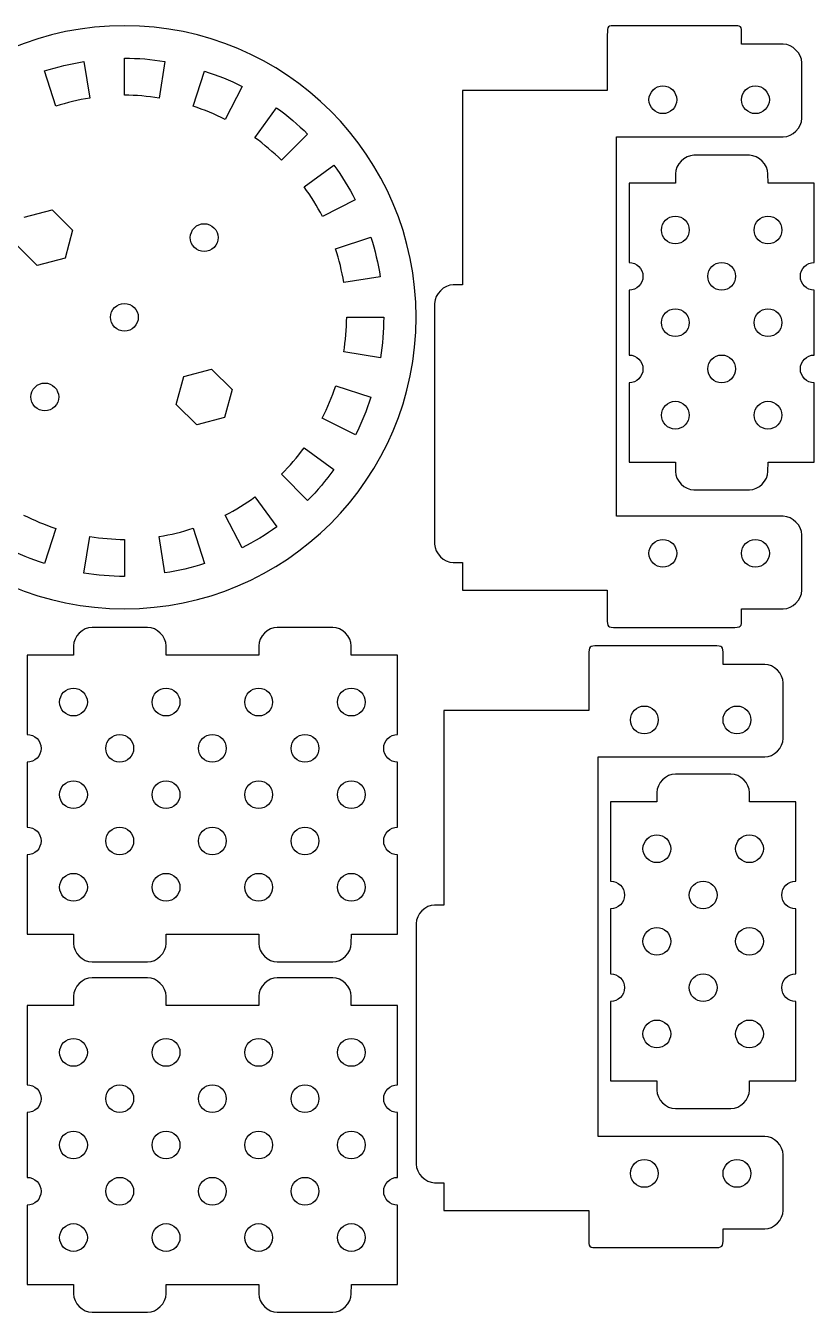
# Model space of a CAD drawing. Extents: x 3 to 312, y -223 to -75.
# Drawn here: x 226.7 to 311.8, y -214 to -75 of the extents above; entities that cross this region are included whole.
import ezdxf

# ---------------------------------------------------------------- set-up
doc = ezdxf.new("R2010")
doc.units = 0
doc.layers.add('Transparent', color=7, linetype='CONTINUOUS')

msp = doc.modelspace()

# ---------------------------------------------------------------- linework, layer by layer
at = {"layer": 'Transparent', "color": 7}
for p, q in [((237.331335, -75.022992), (237.331335, -75.022992)), ((302.979018, -75.022992), (290.478012, -75.022992)), ((289.478127, -76.022877), (289.478127, -82.023119)), ((303.978931, -77.02344), (303.978931, -76.023442)), ((308.477948, -77.02344), (303.978931, -77.02344)), ((232.956326, -78.90079), (232.956326, -78.90079)), ((237.331335, -82.521724), (237.331335, -78.522105)), ((237.331335, -78.522105), (237.331335, -78.522105)), ((310.478311, -85.023367), (310.478311, -79.023238)), ((244.743534, -83.710695), (245.97329, -79.92495)), ((245.97329, -79.92495), (245.97329, -79.92495)), ((289.478127, -82.023119), (273.828566, -82.023119)), ((273.828566, -82.023119), (273.828566, -103.023331)), ((293.978245, -83.023569), (293.978245, -83.023569)), ((303.97783, -83.023569), (303.97783, -83.023569)), ((251.423706, -87.124924), (253.769114, -83.897007)), ((253.769114, -83.897007), (253.769114, -83.897007)), ((290.478012, -128.023109), (290.478012, -87.023194)), ((290.478012, -87.023194), (308.477948, -87.023194)), ((256.724178, -92.432576), (259.960928, -90.081092)), ((259.960928, -90.081092), (259.960928, -90.081092)), ((304.829774, -89.022992), (298.829786, -89.022992)), ((298.829786, -89.022992), (298.830915, -89.022992)), ((296.831117, -91.022802), (296.834504, -92.021604)), ((306.833496, -92.021604), (306.830109, -91.022802)), ((296.834504, -92.021604), (291.828361, -92.021604)), ((291.828361, -92.021604), (291.828361, -100.598515)), ((311.825301, -92.021604), (306.833496, -92.021604)), ((311.825301, -95.097936), (311.825301, -92.021604)), ((262.253956, -93.823841), (258.715171, -95.626868)), ((226.51593, -95.719471), (229.528342, -94.90257)), ((229.528342, -94.90257), (231.73594, -97.110189)), ((229.528342, -94.90257), (229.528342, -94.90257)), ((296.829452, -95.59789), (296.829452, -95.59789)), ((306.830702, -95.59789), (306.830702, -95.59789)), ((311.828124, -95.097936), (311.825301, -95.097936)), ((311.828124, -100.597964), (311.828124, -95.097936)), ((231.73594, -97.110189), (230.925116, -100.128643)), ((245.943261, -96.414559), (245.94408, -96.414553)), ((245.94408, -96.414553), (245.94408, -96.414553)), ((260.128484, -99.116061), (263.944552, -97.876377)), ((263.944552, -97.876377), (263.944552, -97.876377)), ((227.919336, -100.926801), (225.71171, -98.719186)), ((230.925116, -100.128643), (227.919336, -100.926801)), ((301.830091, -100.598515), (301.830091, -100.598515)), ((273.828566, -103.023331), (272.828653, -103.023331)), ((291.828361, -103.597126), (291.828361, -110.599765)), ((311.828124, -110.599214), (311.828124, -103.596575)), ((237.331335, -105.02123), (237.331335, -105.02123)), ((270.828855, -105.02313), (270.828855, -131.023385)), ((296.829452, -105.59914), (296.829452, -105.59914)), ((306.830702, -105.59914), (306.830702, -105.59914)), ((261.33123, -106.52329), (261.33123, -106.52329)), ((264.970345, -110.901043), (261.00659, -110.273208)), ((301.830091, -110.599765), (301.830091, -110.599765)), ((243.729284, -112.932822), (246.741668, -112.115922)), ((246.741668, -112.115922), (248.949295, -114.323537)), ((246.741668, -112.115922), (246.741668, -112.115922)), ((228.731008, -113.62736), (228.731262, -113.627354)), ((242.925064, -115.932537), (243.729284, -112.932822)), ((260.142821, -113.934931), (260.142821, -113.934931)), ((291.828361, -113.598376), (291.828361, -122.17308)), ((311.828124, -120.098306), (311.828124, -113.597825)), ((248.949295, -114.323537), (248.13847, -117.341994)), ((245.132691, -118.140153), (242.925064, -115.932537)), ((296.829452, -115.60039), (296.829452, -115.60039)), ((306.830702, -115.60039), (306.830702, -115.60039)), ((248.13847, -117.341994), (245.132691, -118.140153)), ((262.279328, -119.234867), (258.693694, -117.407588)), ((256.728045, -120.615659), (259.955961, -122.961081)), ((256.728045, -120.615659), (256.728045, -120.615659)), ((311.828124, -122.17308), (311.828124, -120.098306)), ((311.828124, -120.098306), (311.828124, -120.098306)), ((291.828361, -122.17308), (296.83504, -122.17308)), ((296.83504, -122.17308), (296.831653, -123.172985)), ((306.831802, -123.172985), (306.836318, -122.17308)), ((306.836318, -122.17308), (311.828124, -122.17308)), ((251.42094, -125.916148), (251.42094, -125.916148)), ((298.832016, -125.173345), (304.832004, -125.173345)), ((308.477948, -128.023109), (290.478012, -128.023109)), ((232.953588, -134.161776), (233.58142, -130.198537)), ((233.58142, -130.198537), (233.58142, -130.198537)), ((237.331335, -130.523203), (237.331335, -134.522822)), ((244.738567, -129.320454), (245.978257, -133.136516)), ((244.738567, -129.320454), (244.738567, -129.320454)), ((310.478311, -136.023093), (310.478311, -130.023472)), ((270.828855, -131.023385), (270.82829, -131.023357)), ((270.828855, -131.023385), (270.828855, -131.023385)), ((293.978245, -132.023835), (293.978245, -132.023835)), ((303.97783, -132.023835), (303.97783, -132.023835)), ((272.828117, -133.02372), (273.828002, -133.02372)), ((273.828002, -133.02372), (273.828002, -136.023432)), ((273.828002, -136.023432), (289.477563, -136.023432)), ((289.477563, -136.023432), (289.477563, -139.02399)), ((303.978366, -139.023454), (303.978366, -138.023456)), ((303.978366, -138.023456), (308.477948, -138.023456)), ((239.832078, -140.022992), (233.832118, -140.022992)), ((233.832118, -140.022992), (233.832118, -140.022992)), ((259.830655, -140.022992), (253.830695, -140.022992)), ((290.477476, -140.023904), (302.886957, -140.023904)), ((231.828904, -143.021603), (226.828294, -143.021603)), ((226.828294, -143.021603), (226.828294, -146.097935)), ((231.832291, -142.022802), (231.828904, -142.022802)), ((231.828904, -142.022802), (231.828904, -143.021603)), ((241.83244, -143.021603), (241.83244, -142.022802)), ((251.83369, -143.021603), (241.83244, -143.021603)), ((251.830868, -142.022802), (251.83369, -143.021603)), ((261.834404, -143.021603), (261.831018, -142.022802)), ((266.82621, -143.021603), (261.834404, -143.021603)), ((266.82621, -146.097935), (266.82621, -143.021603)), ((287.478131, -143.022876), (287.478131, -149.023118)), ((300.979022, -142.022991), (288.478016, -142.022991)), ((301.978935, -144.023438), (301.978935, -143.02344)), ((306.477952, -144.023438), (301.978935, -144.023438)), ((226.828294, -146.097935), (226.828294, -146.097935)), ((226.828294, -146.097935), (226.828294, -151.597961)), ((231.826788, -146.597889), (231.826788, -146.597889)), ((241.828038, -146.597889), (241.828038, -146.597889)), ((251.829288, -146.597889), (251.829288, -146.597889)), ((261.830538, -146.597889), (261.830538, -146.597889)), ((266.829032, -146.097935), (266.82621, -146.097935)), ((266.829032, -151.597961), (266.829032, -146.097935)), ((308.478315, -152.023366), (308.478315, -146.023237)), ((287.478131, -149.023118), (271.82857, -149.023118)), ((271.82857, -149.023118), (271.82857, -170.02333)), ((291.978249, -150.023568), (291.978249, -150.023568)), ((301.977834, -150.023568), (301.977834, -150.023568)), ((236.827399, -151.598514), (236.827399, -151.598514)), ((246.828649, -151.598514), (246.828649, -151.598514)), ((256.829899, -151.598514), (256.829899, -151.598514)), ((288.478016, -195.023111), (288.478016, -154.023193)), ((288.478016, -154.023193), (306.477952, -154.023193)), ((226.828294, -154.596572), (226.828294, -161.599211)), ((266.829032, -161.599211), (266.829032, -154.596572)), ((231.826788, -156.599139), (231.826788, -156.599139)), ((241.828038, -156.599139), (241.828038, -156.599139)), ((251.829288, -156.599139), (251.829288, -156.599139)), ((261.830538, -156.599139), (261.830538, -156.599139)), ((302.829778, -155.87264), (296.82979, -155.87264)), ((296.82979, -155.87264), (296.830919, -155.87264)), ((294.831121, -157.87245), (294.834508, -158.871251)), ((304.8335, -158.871251), (304.830113, -157.87245)), ((294.834508, -158.871251), (289.828365, -158.871251)), ((289.828365, -158.871251), (289.828365, -167.448162)), ((309.825305, -158.871251), (304.8335, -158.871251)), ((309.825305, -161.947583), (309.825305, -158.871251)), ((236.827399, -161.599764), (236.827399, -161.599764)), ((246.828649, -161.599764), (246.828649, -161.599764)), ((256.829899, -161.599764), (256.829899, -161.599764)), ((294.829456, -162.447537), (294.829456, -162.447537)), ((304.830706, -162.447537), (304.830706, -162.447537)), ((309.828128, -161.947583), (309.825305, -161.947583)), ((309.828128, -167.447612), (309.828128, -161.947583)), ((226.828294, -164.597822), (226.828294, -171.098306)), ((266.829032, -171.098306), (266.829032, -164.597822)), ((231.826788, -166.600389), (231.826788, -166.600389)), ((241.828038, -166.600389), (241.828038, -166.600389)), ((251.829288, -166.600389), (251.829288, -166.600389)), ((261.830538, -166.600389), (261.830538, -166.600389)), ((299.830095, -167.448162), (299.830095, -167.448162)), ((271.82857, -170.02333), (270.828657, -170.02333)), ((289.828365, -170.446773), (289.828365, -177.449409)), ((309.828128, -177.448859), (309.828128, -170.446223)), ((226.828294, -171.098306), (226.831116, -171.098306)), ((226.831116, -171.098306), (226.831116, -173.17308)), ((266.829032, -173.17308), (266.829032, -171.098306)), ((266.829032, -171.098306), (266.829032, -171.098306)), ((268.828859, -172.023128), (268.828859, -198.023387)), ((226.831116, -173.17308), (231.831727, -173.17308)), ((231.831727, -173.17308), (231.831727, -174.172984)), ((241.831876, -174.172984), (241.834698, -173.17308)), ((241.834698, -173.17308), (251.835948, -173.17308)), ((251.835948, -173.17308), (251.832562, -174.172984)), ((261.832711, -174.172984), (261.837226, -173.17308)), ((261.837226, -173.17308), (266.829032, -173.17308)), ((294.829456, -172.448784), (294.829456, -172.448784)), ((304.830706, -172.448784), (304.830706, -172.448784)), ((233.831553, -176.173344), (239.831513, -176.173344)), ((253.832924, -176.173344), (259.832912, -176.173344)), ((239.832078, -177.872638), (233.832118, -177.872638)), ((233.832118, -177.872638), (233.832118, -177.872638)), ((259.830655, -177.872638), (253.830695, -177.872638)), ((299.830095, -177.449409), (299.830095, -177.449409)), ((231.832291, -179.872448), (231.828904, -179.872448)), ((231.828904, -179.872448), (231.828904, -180.871249)), ((241.83244, -180.871249), (241.83244, -179.872448)), ((251.830868, -179.872448), (251.83369, -180.871249)), ((261.834404, -180.871249), (261.831018, -179.872448)), ((289.828365, -180.448021), (289.828365, -189.022725)), ((309.828128, -186.947951), (309.828128, -180.44747)), ((231.828904, -180.871249), (226.828294, -180.871249)), ((226.828294, -180.871249), (226.828294, -183.947582)), ((251.83369, -180.871249), (241.83244, -180.871249)), ((266.82621, -180.871249), (261.834404, -180.871249)), ((266.82621, -183.947582), (266.82621, -180.871249)), ((294.829456, -182.450034), (294.829456, -182.450034)), ((304.830706, -182.450034), (304.830706, -182.450034)), ((226.828294, -183.947582), (226.828294, -183.947582)), ((226.828294, -183.947582), (226.828294, -189.447607)), ((231.826788, -184.447536), (231.826788, -184.447536)), ((241.828038, -184.447536), (241.828038, -184.447536)), ((251.829288, -184.447536), (251.829288, -184.447536)), ((261.830538, -184.447536), (261.830538, -184.447536)), ((266.829032, -183.947582), (266.82621, -183.947582)), ((266.829032, -189.447607), (266.829032, -183.947582)), ((309.828128, -189.022725), (309.828128, -186.947951)), ((309.828128, -186.947951), (309.828128, -186.947951)), ((289.828365, -189.022725), (294.835044, -189.022725)), ((294.835044, -189.022725), (294.831657, -190.02263)), ((304.831806, -190.02263), (304.836322, -189.022725)), ((304.836322, -189.022725), (309.828128, -189.022725)), ((236.827399, -189.448161), (236.827399, -189.448161)), ((246.828649, -189.448161), (246.828649, -189.448161)), ((256.829899, -189.448161), (256.829899, -189.448161)), ((226.828294, -192.446219), (226.828294, -199.448857)), ((266.829032, -199.448857), (266.829032, -192.446219)), ((296.83202, -192.02299), (302.832008, -192.02299)), ((231.826788, -194.448786), (231.826788, -194.448786)), ((241.828038, -194.448786), (241.828038, -194.448786)), ((251.829288, -194.448786), (251.829288, -194.448786)), ((261.830538, -194.448786), (261.830538, -194.448786)), ((306.477952, -195.023111), (288.478016, -195.023111)), ((308.478315, -203.023095), (308.478315, -197.023474)), ((268.828859, -198.023387), (268.828294, -198.023359)), ((268.828859, -198.023387), (268.828859, -198.023387)), ((236.827399, -199.449411), (236.827399, -199.449411)), ((246.828649, -199.449411), (246.828649, -199.449411)), ((256.829899, -199.449411), (256.829899, -199.449411)), ((270.828121, -200.023722), (271.828006, -200.023722)), ((271.828006, -200.023722), (271.828006, -203.023433)), ((291.978249, -199.023836), (291.978249, -199.023836)), ((301.977834, -199.023836), (301.977834, -199.023836)), ((226.828294, -202.447469), (226.828294, -208.947952)), ((266.829032, -208.947952), (266.829032, -202.447469)), ((271.828006, -203.023433), (287.477567, -203.023433)), ((287.477567, -203.023433), (287.477567, -206.023992)), ((231.826788, -204.450036), (231.826788, -204.450036)), ((241.828038, -204.450036), (241.828038, -204.450036)), ((251.829288, -204.450036), (251.829288, -204.450036)), ((261.830538, -204.450036), (261.830538, -204.450036)), ((301.97837, -206.023456), (301.97837, -205.023458)), ((301.97837, -205.023458), (306.477952, -205.023458)), ((288.47748, -207.023905), (300.886961, -207.023905)), ((226.828294, -208.947952), (226.831116, -208.947952)), ((226.831116, -208.947952), (226.831116, -211.022726)), ((266.829032, -211.022726), (266.829032, -208.947952)), ((266.829032, -208.947952), (266.829032, -208.947952)), ((226.831116, -211.022726), (231.831727, -211.022726)), ((231.831727, -211.022726), (231.831727, -212.022631)), ((241.831876, -212.022631), (241.834698, -211.022726)), ((241.834698, -211.022726), (251.835948, -211.022726)), ((251.835948, -211.022726), (251.832562, -212.022631)), ((261.832711, -212.022631), (261.837226, -211.022726)), ((261.837226, -211.022726), (266.829032, -211.022726)), ((233.831553, -214.022991), (239.831513, -214.022991)), ((253.832924, -214.022991), (259.832912, -214.022991))]:
    msp.add_line(p, q, dxfattribs=at)
for points in [[(237.331335, -75.022992), (219.93431, -75.022992), (205.828251, -89.120263), (205.828279, -106.517228)], [(268.834362, -106.517228), (268.834362, -89.120263), (254.728331, -75.022964), (237.331335, -75.022992)], [(290.478012, -75.022992), (289.478014, -75.02302), (289.504176, -75.023218), (289.478127, -76.022877)], [(303.978931, -76.023442), (303.978931, -75.023444), (303.979016, -75.022964), (302.979018, -75.022992)], [(310.478311, -79.023238), (310.478198, -78.02324), (309.477946, -77.023468), (308.477948, -77.02344)], [(228.684413, -79.908964), (230.079809, -79.461642), (231.508168, -79.124548), (232.956326, -78.90079)], [(232.956326, -78.90079), (232.956326, -78.90079), (233.579218, -82.831508), (233.579218, -82.831508)], [(237.331335, -78.522105), (238.797787, -78.527629), (240.261538, -78.648349), (241.709081, -78.883152)], [(241.709081, -78.883152), (241.709081, -78.883152), (241.08125, -82.84639), (241.08125, -82.84639)], [(229.924102, -83.724476), (229.924102, -83.724476), (228.684413, -79.908964), (228.684413, -79.908964)], [(245.97329, -79.92495), (247.37091, -80.367314), (248.731632, -80.918754), (250.042906, -81.574186)], [(250.042906, -81.574186), (250.042906, -81.574186), (248.216194, -85.159288), (248.216194, -85.159288)], [(293.978245, -83.023569), (293.97833, -82.195247), (294.649821, -81.523812), (295.478087, -81.523727)], [(295.478087, -81.523727), (296.306409, -81.523812), (296.977872, -82.195247), (296.977957, -83.023569)], [(303.97783, -83.023569), (303.977915, -82.195049), (304.649717, -81.523501), (305.478236, -81.523727)], [(305.478236, -81.523727), (306.306559, -81.523812), (306.977994, -82.195247), (306.978078, -83.023569)], [(233.579218, -82.831508), (232.339355, -83.033053), (231.117228, -83.331626), (229.924102, -83.724476)], [(241.08125, -82.84639), (239.841705, -82.640167), (238.587878, -82.531611), (237.331335, -82.521724)], [(295.478087, -84.523439), (294.649821, -84.523354), (293.978302, -83.851891), (293.978245, -83.023569)], [(296.977957, -83.023569), (296.977872, -83.851891), (296.306409, -84.523354), (295.478087, -84.523439)], [(305.478236, -84.523439), (304.649717, -84.523665), (303.977915, -83.852117), (303.97783, -83.023569)], [(306.978078, -83.023569), (306.977994, -83.851891), (306.306559, -84.523354), (305.478236, -84.523439)], [(248.216194, -85.159288), (247.098334, -84.586289), (245.937214, -84.101936), (244.743534, -83.710695)], [(253.769114, -83.897007), (254.957905, -84.754163), (256.077562, -85.703332), (257.117765, -86.735765)], [(308.477948, -87.023194), (309.477946, -87.023166), (310.478396, -86.023365), (310.478311, -85.023367)], [(254.291677, -89.561845), (253.400948, -88.675719), (252.442011, -87.860908), (251.423706, -87.124924)], [(257.117765, -86.735765), (257.117765, -86.735765), (254.291677, -89.561845), (254.291677, -89.561845)], [(259.960928, -90.081092), (260.82203, -91.266751), (261.588728, -92.518178), (262.253956, -93.823841)], [(298.830915, -89.022992), (297.830917, -89.022992), (296.831117, -90.022804), (296.831117, -91.022802)], [(306.830109, -91.022802), (306.830109, -90.022804), (305.829772, -89.022992), (304.829774, -89.022992)], [(258.715171, -95.626868), (258.136154, -94.511624), (257.470443, -93.443576), (256.724178, -92.432576)], [(295.330146, -97.097195), (295.330146, -96.268788), (296.000988, -95.59789), (296.829452, -95.59789)], [(296.829452, -95.59789), (297.657887, -95.59789), (298.328757, -96.268788), (298.328757, -97.097195)], [(305.331396, -97.097195), (305.331396, -96.268788), (306.002267, -95.59789), (306.830702, -95.59789)], [(306.830702, -95.59789), (307.659165, -95.59789), (308.330007, -96.268788), (308.330007, -97.097195)], [(244.880102, -98.977159), (244.294321, -98.391407), (244.300728, -97.43635), (244.886593, -96.85057)], [(244.886593, -96.85057), (245.179314, -96.557821), (245.561386, -96.41312), (245.943261, -96.414559)], [(245.94408, -96.414553), (246.325983, -96.417517), (246.707942, -96.563934), (247.000748, -96.856629)], [(247.000748, -96.856629), (247.586472, -97.442409), (247.592427, -98.385339), (247.006674, -98.971092)], [(296.829452, -98.596501), (296.000988, -98.596501), (295.330146, -97.92563), (295.330146, -97.097195)], [(298.328757, -97.097195), (298.328757, -97.92563), (297.657887, -98.596501), (296.829452, -98.596501)], [(306.830702, -98.596501), (306.002267, -98.596501), (305.331396, -97.92563), (305.331396, -97.097195)], [(308.330007, -97.097195), (308.330007, -97.92563), (307.659165, -98.596501), (306.830702, -98.596501)], [(263.944552, -97.876377), (264.391868, -99.271776), (264.728955, -100.700136), (264.952706, -102.148296)], [(247.006674, -98.971092), (246.420838, -99.556872), (245.46591, -99.562818), (244.880102, -98.977159)], [(261.021463, -102.771169), (260.819914, -101.531308), (260.521337, -100.309184), (260.128484, -99.116061)], [(291.828361, -100.598515), (291.828559, -100.598515), (291.828361, -100.598515), (291.828361, -100.598515)], [(291.828361, -100.598515), (292.656796, -100.598515), (293.327667, -101.269385), (293.327667, -102.09782)], [(300.330785, -102.09782), (300.330785, -101.269385), (301.001656, -100.598515), (301.830091, -100.598515)], [(301.830091, -100.598515), (302.658498, -100.598515), (303.329396, -101.269385), (303.329396, -102.09782)], [(310.328818, -102.09727), (310.328818, -101.268835), (310.999688, -100.597964), (311.828124, -100.597964)], [(264.952706, -102.148296), (264.952706, -102.148296), (261.021463, -102.771169), (261.021463, -102.771169)], [(293.327667, -102.09782), (293.327667, -102.926227), (292.656796, -103.597126), (291.828361, -103.597126)], [(301.830091, -103.597126), (301.001656, -103.597126), (300.330814, -102.926227), (300.330785, -102.09782)], [(303.329396, -102.09782), (303.329396, -102.926227), (302.658498, -103.597126), (301.830091, -103.597126)], [(311.828124, -103.596575), (310.999688, -103.596575), (310.328846, -102.925677), (310.328818, -102.09727)], [(272.828653, -103.023331), (271.828655, -103.023331), (270.828855, -104.023132), (270.828855, -105.02313)], [(291.828361, -103.597126), (291.828192, -103.597126), (291.828361, -103.597126), (291.828361, -103.597126)], [(235.831465, -106.521086), (235.831524, -105.692739), (236.503014, -105.021256), (237.331335, -105.02123)], [(237.331335, -105.02123), (238.159644, -105.021272), (238.831117, -105.692751), (238.831176, -106.521086)], [(295.330146, -107.098445), (295.330146, -106.270038), (296.000988, -105.59914), (296.829452, -105.59914)], [(296.829452, -105.59914), (297.657859, -105.59914), (298.328757, -106.270038), (298.328757, -107.098445)], [(305.331396, -107.098445), (305.331396, -106.270038), (306.002267, -105.59914), (306.830702, -105.59914)], [(306.830702, -105.59914), (307.659137, -105.59914), (308.330007, -106.270038), (308.330007, -107.098445)], [(205.828279, -106.517228), (205.828279, -123.91423), (219.934338, -138.020284), (237.331335, -138.020284)], [(236.270607, -107.58199), (235.989316, -107.300598), (235.831347, -106.91897), (235.831465, -106.521086)], [(237.331335, -138.020284), (254.728331, -138.020284), (268.834362, -123.91423), (268.834362, -106.517228)], [(238.831176, -106.521086), (238.831294, -106.918965), (238.673329, -107.300589), (238.392044, -107.58198)], [(261.00659, -110.273208), (261.212805, -109.033662), (261.321352, -107.779834), (261.33123, -106.52329)], [(261.33123, -106.52329), (261.33123, -106.52329), (265.331392, -106.52329), (265.331392, -106.52329)], [(265.331392, -106.52329), (265.325868, -107.989744), (265.205148, -109.453498), (264.970345, -110.901043)], [(237.331335, -108.021493), (236.933463, -108.02148), (236.551899, -107.863383), (236.270607, -107.58199)], [(238.392044, -107.58198), (238.110758, -107.863372), (237.729201, -108.021473), (237.331335, -108.021493)], [(296.829452, -108.597751), (296.001017, -108.597751), (295.330146, -107.92688), (295.330146, -107.098445)], [(298.328757, -107.098445), (298.328757, -107.92688), (297.657887, -108.597751), (296.829452, -108.597751)], [(306.830702, -108.597751), (306.002295, -108.597751), (305.331396, -107.92688), (305.331396, -107.098445)], [(308.330007, -107.098445), (308.330007, -107.92688), (307.659165, -108.597751), (306.830702, -108.597751)], [(291.828361, -110.599765), (291.828559, -110.599765), (291.828361, -110.599765), (291.828361, -110.599765)], [(291.828361, -110.599765), (292.656796, -110.599765), (293.327667, -111.270635), (293.327667, -112.09907)], [(300.330785, -112.09907), (300.330785, -111.270635), (301.001656, -110.599765), (301.830091, -110.599765)], [(301.830091, -110.599765), (302.658498, -110.599765), (303.329396, -111.270635), (303.329396, -112.09907)], [(310.328818, -112.09852), (310.328818, -111.270085), (310.999688, -110.599214), (311.828124, -110.599214)], [(293.327667, -112.09907), (293.327667, -112.927477), (292.656796, -113.598376), (291.828361, -113.598376)], [(301.830091, -113.598376), (301.001656, -113.598376), (300.330814, -112.927477), (300.330785, -112.09907)], [(303.329396, -112.09907), (303.329396, -112.927477), (302.658498, -113.598376), (301.830091, -113.598376)], [(311.828124, -113.597825), (310.999688, -113.597825), (310.328846, -112.926927), (310.328818, -112.09852)], [(227.673775, -114.063371), (227.966665, -113.770481), (228.348935, -113.625808), (228.731008, -113.62736)], [(228.731262, -113.627354), (229.113334, -113.630177), (229.495604, -113.777118), (229.788494, -114.06998)], [(258.693694, -117.407588), (259.266876, -116.289746), (259.751407, -115.128626), (260.142821, -113.934931)], [(260.142821, -113.934931), (260.142821, -113.934931), (263.928013, -115.165243), (263.928013, -115.165243)], [(291.828361, -113.598376), (291.828192, -113.598376), (291.828361, -113.598376), (291.828361, -113.598376)], [(227.667848, -116.189958), (227.082096, -115.604177), (227.088305, -114.649151), (227.673775, -114.063371)], [(229.788494, -114.06998), (230.374275, -114.655789), (230.380173, -115.598138), (229.794421, -116.18389)], [(263.928013, -115.165243), (263.485828, -116.56285), (262.934571, -117.923574), (262.279328, -119.234867)], [(229.794421, -116.18389), (229.208584, -116.769673), (228.253629, -116.775588), (227.667848, -116.189958)], [(295.330146, -117.099145), (295.330146, -116.270766), (296.000988, -115.60039), (296.829452, -115.60039)], [(296.829452, -115.60039), (297.657887, -115.60039), (298.328757, -116.270766), (298.328757, -117.099145)], [(305.331396, -117.099145), (305.331396, -116.270766), (306.002267, -115.60039), (306.830702, -115.60039)], [(306.830702, -115.60039), (307.659165, -115.60039), (308.330007, -116.270766), (308.330007, -117.099145)], [(296.829452, -118.59845), (296.000988, -118.59845), (295.330146, -117.92758), (295.330146, -117.099145)], [(298.328757, -117.099145), (298.328757, -117.92758), (297.657887, -118.59845), (296.829452, -118.59845)], [(306.830702, -118.59845), (306.002267, -118.59845), (305.331396, -117.92758), (305.331396, -117.099145)], [(308.330007, -117.099145), (308.330007, -117.92758), (307.659165, -118.59845), (306.830702, -118.59845)], [(254.291112, -123.483082), (255.177219, -122.592529), (255.992034, -121.633775), (256.728045, -120.615659)], [(257.117765, -126.309715), (257.117765, -126.309715), (254.291112, -123.483082), (254.291112, -123.483082)], [(259.955961, -122.961081), (259.098984, -124.149845), (258.150003, -125.269496), (257.117765, -126.309715)], [(296.831653, -123.172985), (296.831653, -124.172983), (297.832018, -125.173345), (298.832016, -125.173345)], [(304.832004, -125.173345), (305.832002, -125.173345), (306.831802, -124.172983), (306.831802, -123.172985)], [(248.226665, -127.906585), (249.341885, -127.327745), (250.409927, -126.662221), (251.42094, -125.916148)], [(251.42094, -125.916148), (251.42094, -125.916148), (253.772444, -129.152881), (253.772444, -129.152881)], [(226.44704, -127.885639), (227.564883, -128.458828), (228.726004, -128.943365), (229.919699, -129.334785)], [(250.02967, -131.445937), (250.02967, -131.445937), (248.226665, -127.906585), (248.226665, -127.906585)], [(253.772444, -129.152881), (252.586778, -130.013994), (251.335342, -130.780701), (250.02967, -131.445937)], [(310.478311, -130.023472), (310.478311, -129.023474), (309.477946, -128.019864), (308.477948, -128.023109)], [(229.919699, -129.334785), (229.919699, -129.334785), (228.689944, -133.11998), (228.689944, -133.11998)], [(233.58142, -130.198537), (234.820965, -130.404761), (236.074791, -130.513316), (237.331335, -130.523203)], [(241.083451, -130.213972), (242.323329, -130.012248), (243.545456, -129.71349), (244.738567, -129.320454)], [(241.706315, -134.144137), (241.706315, -134.144137), (241.083451, -130.213972), (241.083451, -130.213972)], [(293.978245, -132.023835), (293.97802, -131.195315), (294.649596, -130.523513), (295.478087, -130.523401)], [(295.478087, -130.523401), (296.306635, -130.523513), (296.978183, -131.195315), (296.977957, -132.023835)], [(303.97783, -132.023835), (303.977604, -131.195089), (304.649491, -130.523203), (305.478236, -130.523401)], [(305.478236, -130.523401), (306.306784, -130.523513), (306.978304, -131.195315), (306.978078, -132.023835)], [(228.689944, -133.11998), (227.292314, -132.677618), (225.931583, -132.126177), (224.6203, -131.470744)], [(270.82829, -131.023357), (270.82829, -132.023412), (271.828119, -133.02372), (272.828117, -133.02372)], [(295.478087, -133.523677), (294.649821, -133.523592), (293.97833, -132.852157), (293.978245, -132.023835)], [(296.977957, -132.023835), (296.977872, -132.852157), (296.306409, -133.523592), (295.478087, -133.523677)], [(305.478236, -133.523677), (304.649717, -133.523903), (303.977915, -132.852355), (303.97783, -132.023835)], [(306.978078, -132.023835), (306.977994, -132.852157), (306.306559, -133.523592), (305.478236, -133.523677)], [(245.978257, -133.136516), (244.582836, -133.583653), (243.154468, -133.920561), (241.706315, -134.144137)], [(237.331335, -134.522822), (235.864883, -134.517298), (234.401131, -134.396578), (232.953588, -134.161776)], [(308.477948, -138.023456), (309.477946, -138.023456), (310.478283, -137.023091), (310.478311, -136.023093)], [(233.832118, -140.022992), (232.83212, -140.022992), (231.832291, -141.022804), (231.832291, -142.022802)], [(241.83244, -142.022802), (241.83244, -141.022804), (240.832076, -140.022992), (239.832078, -140.022992)], [(253.830695, -140.022992), (252.830697, -140.022992), (251.830868, -141.022804), (251.830868, -142.022802)], [(261.831018, -142.022802), (261.831018, -141.022804), (260.830653, -140.022992), (259.830655, -140.022992)], [(289.477563, -139.02399), (289.477535, -140.023988), (289.477478, -140.023932), (290.477476, -140.023904)], [(302.886957, -140.023904), (303.978366, -140.02396), (303.978338, -140.023904), (303.978366, -139.023454)], [(288.478016, -142.022991), (287.478018, -142.023019), (287.50418, -142.023217), (287.478131, -143.022876)], [(301.978935, -143.02344), (301.978935, -142.023442), (301.97902, -142.022963), (300.979022, -142.022991)], [(308.478315, -146.023237), (308.478202, -145.023239), (307.47795, -144.023467), (306.477952, -144.023438)], [(230.327482, -148.097195), (230.327482, -147.268788), (230.998324, -146.597889), (231.826788, -146.597889)], [(231.826788, -146.597889), (232.655223, -146.597889), (233.326093, -147.268788), (233.326093, -148.097195)], [(240.328732, -148.097195), (240.328732, -147.268788), (240.999603, -146.597889), (241.828038, -146.597889)], [(241.828038, -146.597889), (242.656501, -146.597889), (243.327343, -147.268788), (243.327343, -148.097195)], [(250.329982, -148.097195), (250.329982, -147.268788), (251.000824, -146.597889), (251.829288, -146.597889)], [(251.829288, -146.597889), (252.657723, -146.597889), (253.328593, -147.268788), (253.328593, -148.097195)], [(260.331232, -148.097195), (260.331232, -147.268788), (261.002103, -146.597889), (261.830538, -146.597889)], [(261.830538, -146.597889), (262.659001, -146.597889), (263.329843, -147.268788), (263.329843, -148.097195)], [(231.826788, -149.5965), (230.998324, -149.5965), (230.327482, -148.92563), (230.327482, -148.097195)], [(233.326093, -148.097195), (233.326093, -148.92563), (232.655223, -149.5965), (231.826788, -149.5965)], [(241.828038, -149.5965), (240.999603, -149.5965), (240.328732, -148.92563), (240.328732, -148.097195)], [(243.327343, -148.097195), (243.327343, -148.92563), (242.656501, -149.5965), (241.828038, -149.5965)], [(251.829288, -149.5965), (251.000824, -149.5965), (250.329982, -148.92563), (250.329982, -148.097195)], [(253.328593, -148.097195), (253.328593, -148.92563), (252.657723, -149.5965), (251.829288, -149.5965)], [(261.830538, -149.5965), (261.002103, -149.5965), (260.331232, -148.92563), (260.331232, -148.097195)], [(263.329843, -148.097195), (263.329843, -148.92563), (262.659001, -149.5965), (261.830538, -149.5965)], [(291.978249, -150.023568), (291.978334, -149.195245), (292.649825, -148.52381), (293.478091, -148.523726)], [(293.478091, -148.523726), (294.306413, -148.52381), (294.977876, -149.195245), (294.977961, -150.023568)], [(301.977834, -150.023568), (301.977919, -149.195048), (302.649721, -148.5235), (303.47824, -148.523726)], [(303.47824, -148.523726), (304.306563, -148.52381), (304.977998, -149.195245), (304.978082, -150.023568)], [(293.478091, -151.523438), (292.649825, -151.523353), (291.978306, -150.85189), (291.978249, -150.023568)], [(294.977961, -150.023568), (294.977876, -150.85189), (294.306413, -151.523353), (293.478091, -151.523438)], [(303.47824, -151.523438), (302.649721, -151.523663), (301.977919, -150.852116), (301.977834, -150.023568)], [(304.978082, -150.023568), (304.977998, -150.85189), (304.306563, -151.523353), (303.47824, -151.523438)], [(226.828294, -151.597961), (227.6567, -151.597961), (228.327599, -152.268832), (228.327599, -153.097267)], [(235.328093, -153.09782), (235.328093, -152.269385), (235.998992, -151.598514), (236.827399, -151.598514)], [(236.827399, -151.598514), (237.655862, -151.598514), (238.326704, -152.269385), (238.326704, -153.09782)], [(245.329343, -153.09782), (245.329343, -152.269385), (246.000242, -151.598514), (246.828649, -151.598514)], [(246.828649, -151.598514), (247.657112, -151.598514), (248.327954, -152.269385), (248.327954, -153.09782)], [(255.330593, -153.09782), (255.330593, -152.269385), (256.001492, -151.598514), (256.829899, -151.598514)], [(256.829899, -151.598514), (257.658306, -151.598514), (258.329204, -152.269385), (258.329204, -153.09782)], [(265.329726, -153.097267), (265.329726, -152.268832), (266.000597, -151.597961), (266.829032, -151.597961)], [(306.477952, -154.023193), (307.47795, -154.023164), (308.4784, -153.023364), (308.478315, -152.023366)], [(228.327599, -153.097267), (228.327599, -153.925674), (227.6567, -154.596572), (226.828294, -154.596572)], [(236.827399, -154.597125), (235.99902, -154.597125), (235.328093, -153.926227), (235.328093, -153.09782)], [(238.326704, -153.09782), (238.326704, -153.926227), (237.655834, -154.597125), (236.827399, -154.597125)], [(246.828649, -154.597125), (246.00027, -154.597125), (245.329343, -153.926227), (245.329343, -153.09782)], [(248.327954, -153.09782), (248.327954, -153.926227), (247.657084, -154.597125), (246.828649, -154.597125)], [(256.829899, -154.597125), (256.001492, -154.597125), (255.330621, -153.926227), (255.330593, -153.09782)], [(258.329204, -153.09782), (258.329204, -153.926227), (257.658334, -154.597125), (256.829899, -154.597125)], [(266.829032, -154.596572), (266.000597, -154.596572), (265.329755, -153.925674), (265.329726, -153.097267)], [(230.327482, -158.098445), (230.327482, -157.270038), (230.998324, -156.599139), (231.826788, -156.599139)], [(231.826788, -156.599139), (232.655195, -156.599139), (233.326093, -157.270038), (233.326093, -158.098445)], [(240.328732, -158.098445), (240.328732, -157.270038), (240.999603, -156.599139), (241.828038, -156.599139)], [(241.828038, -156.599139), (242.656473, -156.599139), (243.327343, -157.270038), (243.327343, -158.098445)], [(250.329982, -158.098445), (250.329982, -157.270038), (251.000824, -156.599139), (251.829288, -156.599139)], [(251.829288, -156.599139), (252.657695, -156.599139), (253.328593, -157.270038), (253.328593, -158.098445)], [(260.331232, -158.098445), (260.331232, -157.270038), (261.002103, -156.599139), (261.830538, -156.599139)], [(261.830538, -156.599139), (262.658973, -156.599139), (263.329843, -157.270038), (263.329843, -158.098445)], [(296.830919, -155.87264), (295.830921, -155.87264), (294.831121, -156.872452), (294.831121, -157.87245)], [(304.830113, -157.87245), (304.830113, -156.872452), (303.829776, -155.87264), (302.829778, -155.87264)], [(231.826788, -159.59775), (230.998353, -159.59775), (230.327482, -158.92688), (230.327482, -158.098445)], [(233.326093, -158.098445), (233.326093, -158.92688), (232.655223, -159.59775), (231.826788, -159.59775)], [(241.828038, -159.59775), (240.999631, -159.59775), (240.328732, -158.92688), (240.328732, -158.098445)], [(243.327343, -158.098445), (243.327343, -158.92688), (242.656501, -159.59775), (241.828038, -159.59775)], [(251.829288, -159.59775), (251.000853, -159.59775), (250.329982, -158.92688), (250.329982, -158.098445)], [(253.328593, -158.098445), (253.328593, -158.92688), (252.657723, -159.59775), (251.829288, -159.59775)], [(261.830538, -159.59775), (261.002131, -159.59775), (260.331232, -158.92688), (260.331232, -158.098445)], [(263.329843, -158.098445), (263.329843, -158.92688), (262.659001, -159.59775), (261.830538, -159.59775)], [(226.828294, -161.599211), (227.6567, -161.599211), (228.327599, -162.270082), (228.327599, -163.098517)], [(235.328093, -163.09907), (235.328093, -162.270635), (235.998992, -161.599764), (236.827399, -161.599764)], [(236.827399, -161.599764), (237.655862, -161.599764), (238.326704, -162.270635), (238.326704, -163.09907)], [(245.329343, -163.09907), (245.329343, -162.270635), (246.000242, -161.599764), (246.828649, -161.599764)], [(246.828649, -161.599764), (247.657112, -161.599764), (248.327954, -162.270635), (248.327954, -163.09907)], [(255.330593, -163.09907), (255.330593, -162.270635), (256.001492, -161.599764), (256.829899, -161.599764)], [(256.829899, -161.599764), (257.658306, -161.599764), (258.329204, -162.270635), (258.329204, -163.09907)], [(265.329726, -163.098517), (265.329726, -162.270082), (266.000597, -161.599211), (266.829032, -161.599211)], [(293.33015, -163.946843), (293.33015, -163.118436), (294.000992, -162.447537), (294.829456, -162.447537)], [(294.829456, -162.447537), (295.657891, -162.447537), (296.328761, -163.118436), (296.328761, -163.946843)], [(303.3314, -163.946843), (303.3314, -163.118436), (304.002271, -162.447537), (304.830706, -162.447537)], [(304.830706, -162.447537), (305.659169, -162.447537), (306.330011, -163.118436), (306.330011, -163.946843)], [(228.327599, -163.098517), (228.327599, -163.926924), (227.6567, -164.597822), (226.828294, -164.597822)], [(236.827399, -164.598375), (235.99902, -164.598375), (235.328093, -163.927477), (235.328093, -163.09907)], [(238.326704, -163.09907), (238.326704, -163.927477), (237.655834, -164.598375), (236.827399, -164.598375)], [(246.828649, -164.598375), (246.00027, -164.598375), (245.329343, -163.927477), (245.329343, -163.09907)], [(248.327954, -163.09907), (248.327954, -163.927477), (247.657084, -164.598375), (246.828649, -164.598375)], [(256.829899, -164.598375), (256.001492, -164.598375), (255.330621, -163.927477), (255.330593, -163.09907)], [(258.329204, -163.09907), (258.329204, -163.927477), (257.658334, -164.598375), (256.829899, -164.598375)], [(266.829032, -164.597822), (266.000597, -164.597822), (265.329755, -163.926924), (265.329726, -163.098517)], [(294.829456, -165.446148), (294.000992, -165.446148), (293.33015, -164.775278), (293.33015, -163.946843)], [(296.328761, -163.946843), (296.328761, -164.775278), (295.657891, -165.446148), (294.829456, -165.446148)], [(304.830706, -165.446148), (304.002271, -165.446148), (303.3314, -164.775278), (303.3314, -163.946843)], [(306.330011, -163.946843), (306.330011, -164.775278), (305.659169, -165.446148), (304.830706, -165.446148)], [(230.327482, -168.099142), (230.327482, -167.270763), (230.998324, -166.600389), (231.826788, -166.600389)], [(231.826788, -166.600389), (232.655223, -166.600389), (233.326093, -167.270763), (233.326093, -168.099142)], [(240.328732, -168.099142), (240.328732, -167.270763), (240.999603, -166.600389), (241.828038, -166.600389)], [(241.828038, -166.600389), (242.656501, -166.600389), (243.327343, -167.270763), (243.327343, -168.099142)], [(250.329982, -168.099142), (250.329982, -167.270763), (251.000824, -166.600389), (251.829288, -166.600389)], [(251.829288, -166.600389), (252.657723, -166.600389), (253.328593, -167.270763), (253.328593, -168.099142)], [(260.331232, -168.099142), (260.331232, -167.270763), (261.002103, -166.600389), (261.830538, -166.600389)], [(261.830538, -166.600389), (262.659001, -166.600389), (263.329843, -167.270763), (263.329843, -168.099142)], [(231.826788, -169.598447), (230.998324, -169.598447), (230.327482, -168.927577), (230.327482, -168.099142)], [(233.326093, -168.099142), (233.326093, -168.927577), (232.655223, -169.598447), (231.826788, -169.598447)], [(241.828038, -169.598447), (240.999603, -169.598447), (240.328732, -168.927577), (240.328732, -168.099142)], [(243.327343, -168.099142), (243.327343, -168.927577), (242.656501, -169.598447), (241.828038, -169.598447)], [(251.829288, -169.598447), (251.000824, -169.598447), (250.329982, -168.927577), (250.329982, -168.099142)], [(253.328593, -168.099142), (253.328593, -168.927577), (252.657723, -169.598447), (251.829288, -169.598447)], [(261.830538, -169.598447), (261.002103, -169.598447), (260.331232, -168.927577), (260.331232, -168.099142)], [(263.329843, -168.099142), (263.329843, -168.927577), (262.659001, -169.598447), (261.830538, -169.598447)], [(289.828365, -167.448162), (289.828563, -167.448162), (289.828365, -167.448162), (289.828365, -167.448162)], [(289.828365, -167.448162), (290.6568, -167.448162), (291.327671, -168.119033), (291.327671, -168.947468)], [(298.330789, -168.947468), (298.330789, -168.119033), (299.00166, -167.448162), (299.830095, -167.448162)], [(299.830095, -167.448162), (300.658502, -167.448162), (301.3294, -168.119033), (301.3294, -168.947468)], [(308.328822, -168.946917), (308.328822, -168.118482), (308.999692, -167.447612), (309.828128, -167.447612)], [(291.327671, -168.947468), (291.327671, -169.775875), (290.6568, -170.446773), (289.828365, -170.446773)], [(299.830095, -170.446773), (299.00166, -170.446773), (298.330818, -169.775875), (298.330789, -168.947468)], [(301.3294, -168.947468), (301.3294, -169.775875), (300.658502, -170.446773), (299.830095, -170.446773)], [(309.828128, -170.446223), (308.999692, -170.446223), (308.32885, -169.775324), (308.328822, -168.946917)], [(270.828657, -170.02333), (269.828659, -170.02333), (268.828859, -171.02313), (268.828859, -172.023128)], [(289.828365, -170.446773), (289.828196, -170.446773), (289.828365, -170.446773), (289.828365, -170.446773)], [(293.33015, -173.94809), (293.33015, -173.119683), (294.000992, -172.448784), (294.829456, -172.448784)], [(294.829456, -172.448784), (295.657863, -172.448784), (296.328761, -173.119683), (296.328761, -173.94809)], [(303.3314, -173.94809), (303.3314, -173.119683), (304.002271, -172.448784), (304.830706, -172.448784)], [(304.830706, -172.448784), (305.659141, -172.448784), (306.330011, -173.119683), (306.330011, -173.94809)], [(231.831727, -174.172984), (231.831727, -175.172982), (232.831555, -176.173344), (233.831553, -176.173344)], [(239.831513, -176.173344), (240.831511, -176.173344), (241.831876, -175.172982), (241.831876, -174.172984)], [(251.832562, -174.172984), (251.832562, -175.172982), (252.832926, -176.173344), (253.832924, -176.173344)], [(259.832912, -176.173344), (260.83291, -176.173344), (261.832711, -175.172982), (261.832711, -174.172984)], [(294.829456, -175.447396), (294.001021, -175.447396), (293.33015, -174.776525), (293.33015, -173.94809)], [(296.328761, -173.94809), (296.328761, -174.776525), (295.657891, -175.447396), (294.829456, -175.447396)], [(304.830706, -175.447396), (304.002299, -175.447396), (303.3314, -174.776525), (303.3314, -173.94809)], [(306.330011, -173.94809), (306.330011, -174.776525), (305.659169, -175.447396), (304.830706, -175.447396)], [(233.832118, -177.872638), (232.83212, -177.872638), (231.832291, -178.87245), (231.832291, -179.872448)], [(241.83244, -179.872448), (241.83244, -178.87245), (240.832076, -177.872638), (239.832078, -177.872638)], [(253.830695, -177.872638), (252.830697, -177.872638), (251.830868, -178.87245), (251.830868, -179.872448)], [(261.831018, -179.872448), (261.831018, -178.87245), (260.830653, -177.872638), (259.830655, -177.872638)], [(289.828365, -177.449409), (289.828563, -177.449409), (289.828365, -177.449409), (289.828365, -177.449409)], [(289.828365, -177.449409), (290.6568, -177.449409), (291.327671, -178.12028), (291.327671, -178.948715)], [(298.330789, -178.948715), (298.330789, -178.12028), (299.00166, -177.449409), (299.830095, -177.449409)], [(299.830095, -177.449409), (300.658502, -177.449409), (301.3294, -178.12028), (301.3294, -178.948715)], [(308.328822, -178.948165), (308.328822, -178.11973), (308.999692, -177.448859), (309.828128, -177.448859)], [(291.327671, -178.948715), (291.327671, -179.777122), (290.6568, -180.448021), (289.828365, -180.448021)], [(299.830095, -180.448021), (299.00166, -180.448021), (298.330818, -179.777122), (298.330789, -178.948715)], [(301.3294, -178.948715), (301.3294, -179.777122), (300.658502, -180.448021), (299.830095, -180.448021)], [(309.828128, -180.44747), (308.999692, -180.44747), (308.32885, -179.776572), (308.328822, -178.948165)], [(289.828365, -180.448021), (289.828196, -180.448021), (289.828365, -180.448021), (289.828365, -180.448021)], [(293.33015, -183.94879), (293.33015, -183.120411), (294.000992, -182.450034), (294.829456, -182.450034)], [(294.829456, -182.450034), (295.657891, -182.450034), (296.328761, -183.120411), (296.328761, -183.94879)], [(303.3314, -183.94879), (303.3314, -183.120411), (304.002271, -182.450034), (304.830706, -182.450034)], [(304.830706, -182.450034), (305.659169, -182.450034), (306.330011, -183.120411), (306.330011, -183.94879)], [(230.327482, -185.946841), (230.327482, -185.118434), (230.998324, -184.447536), (231.826788, -184.447536)], [(231.826788, -184.447536), (232.655223, -184.447536), (233.326093, -185.118434), (233.326093, -185.946841)], [(240.328732, -185.946841), (240.328732, -185.118434), (240.999603, -184.447536), (241.828038, -184.447536)], [(241.828038, -184.447536), (242.656501, -184.447536), (243.327343, -185.118434), (243.327343, -185.946841)], [(250.329982, -185.946841), (250.329982, -185.118434), (251.000824, -184.447536), (251.829288, -184.447536)], [(251.829288, -184.447536), (252.657723, -184.447536), (253.328593, -185.118434), (253.328593, -185.946841)], [(260.331232, -185.946841), (260.331232, -185.118434), (261.002103, -184.447536), (261.830538, -184.447536)], [(261.830538, -184.447536), (262.659001, -184.447536), (263.329843, -185.118434), (263.329843, -185.946841)], [(294.829456, -185.448095), (294.000992, -185.448095), (293.33015, -184.777225), (293.33015, -183.94879)], [(296.328761, -183.94879), (296.328761, -184.777225), (295.657891, -185.448095), (294.829456, -185.448095)], [(304.830706, -185.448095), (304.002271, -185.448095), (303.3314, -184.777225), (303.3314, -183.94879)], [(306.330011, -183.94879), (306.330011, -184.777225), (305.659169, -185.448095), (304.830706, -185.448095)], [(231.826788, -187.446147), (230.998324, -187.446147), (230.327482, -186.775276), (230.327482, -185.946841)], [(233.326093, -185.946841), (233.326093, -186.775276), (232.655223, -187.446147), (231.826788, -187.446147)], [(241.828038, -187.446147), (240.999603, -187.446147), (240.328732, -186.775276), (240.328732, -185.946841)], [(243.327343, -185.946841), (243.327343, -186.775276), (242.656501, -187.446147), (241.828038, -187.446147)], [(251.829288, -187.446147), (251.000824, -187.446147), (250.329982, -186.775276), (250.329982, -185.946841)], [(253.328593, -185.946841), (253.328593, -186.775276), (252.657723, -187.446147), (251.829288, -187.446147)], [(261.830538, -187.446147), (261.002103, -187.446147), (260.331232, -186.775276), (260.331232, -185.946841)], [(263.329843, -185.946841), (263.329843, -186.775276), (262.659001, -187.446147), (261.830538, -187.446147)], [(226.828294, -189.447607), (227.6567, -189.447607), (228.327599, -190.118478), (228.327599, -190.946913)], [(235.328093, -190.947466), (235.328093, -190.119031), (235.998992, -189.448161), (236.827399, -189.448161)], [(236.827399, -189.448161), (237.655862, -189.448161), (238.326704, -190.119031), (238.326704, -190.947466)], [(245.329343, -190.947466), (245.329343, -190.119031), (246.000242, -189.448161), (246.828649, -189.448161)], [(246.828649, -189.448161), (247.657112, -189.448161), (248.327954, -190.119031), (248.327954, -190.947466)], [(255.330593, -190.947466), (255.330593, -190.119031), (256.001492, -189.448161), (256.829899, -189.448161)], [(256.829899, -189.448161), (257.658306, -189.448161), (258.329204, -190.119031), (258.329204, -190.947466)], [(265.329726, -190.946913), (265.329726, -190.118478), (266.000597, -189.447607), (266.829032, -189.447607)], [(294.831657, -190.02263), (294.831657, -191.022628), (295.832022, -192.02299), (296.83202, -192.02299)], [(302.832008, -192.02299), (303.832006, -192.02299), (304.831806, -191.022628), (304.831806, -190.02263)], [(228.327599, -190.946913), (228.327599, -191.77532), (227.6567, -192.446219), (226.828294, -192.446219)], [(236.827399, -192.446772), (235.99902, -192.446772), (235.328093, -191.775873), (235.328093, -190.947466)], [(238.326704, -190.947466), (238.326704, -191.775873), (237.655834, -192.446772), (236.827399, -192.446772)], [(246.828649, -192.446772), (246.00027, -192.446772), (245.329343, -191.775873), (245.329343, -190.947466)], [(248.327954, -190.947466), (248.327954, -191.775873), (247.657084, -192.446772), (246.828649, -192.446772)], [(256.829899, -192.446772), (256.001492, -192.446772), (255.330621, -191.775873), (255.330593, -190.947466)], [(258.329204, -190.947466), (258.329204, -191.775873), (257.658334, -192.446772), (256.829899, -192.446772)], [(266.829032, -192.446219), (266.000597, -192.446219), (265.329755, -191.77532), (265.329726, -190.946913)], [(230.327482, -195.948091), (230.327482, -195.119684), (230.998324, -194.448786), (231.826788, -194.448786)], [(231.826788, -194.448786), (232.655195, -194.448786), (233.326093, -195.119684), (233.326093, -195.948091)], [(240.328732, -195.948091), (240.328732, -195.119684), (240.999603, -194.448786), (241.828038, -194.448786)], [(241.828038, -194.448786), (242.656473, -194.448786), (243.327343, -195.119684), (243.327343, -195.948091)], [(250.329982, -195.948091), (250.329982, -195.119684), (251.000824, -194.448786), (251.829288, -194.448786)], [(251.829288, -194.448786), (252.657695, -194.448786), (253.328593, -195.119684), (253.328593, -195.948091)], [(260.331232, -195.948091), (260.331232, -195.119684), (261.002103, -194.448786), (261.830538, -194.448786)], [(261.830538, -194.448786), (262.658973, -194.448786), (263.329843, -195.119684), (263.329843, -195.948091)], [(231.826788, -197.447397), (230.998353, -197.447397), (230.327482, -196.776526), (230.327482, -195.948091)], [(233.326093, -195.948091), (233.326093, -196.776526), (232.655223, -197.447397), (231.826788, -197.447397)], [(241.828038, -197.447397), (240.999631, -197.447397), (240.328732, -196.776526), (240.328732, -195.948091)], [(243.327343, -195.948091), (243.327343, -196.776526), (242.656501, -197.447397), (241.828038, -197.447397)], [(251.829288, -197.447397), (251.000853, -197.447397), (250.329982, -196.776526), (250.329982, -195.948091)], [(253.328593, -195.948091), (253.328593, -196.776526), (252.657723, -197.447397), (251.829288, -197.447397)], [(261.830538, -197.447397), (261.002131, -197.447397), (260.331232, -196.776526), (260.331232, -195.948091)], [(263.329843, -195.948091), (263.329843, -196.776526), (262.659001, -197.447397), (261.830538, -197.447397)], [(308.478315, -197.023474), (308.478315, -196.023476), (307.47795, -195.019865), (306.477952, -195.023111)], [(268.828294, -198.023359), (268.828294, -199.023413), (269.828123, -200.023722), (270.828121, -200.023722)], [(291.978249, -199.023836), (291.978024, -198.195317), (292.6496, -197.523515), (293.478091, -197.523402)], [(293.478091, -197.523402), (294.306639, -197.523515), (294.978187, -198.195317), (294.977961, -199.023836)], [(301.977834, -199.023836), (301.977608, -198.195091), (302.649495, -197.523204), (303.47824, -197.523402)], [(303.47824, -197.523402), (304.306788, -197.523515), (304.978308, -198.195317), (304.978082, -199.023836)], [(226.828294, -199.448857), (227.6567, -199.448857), (228.327599, -200.119728), (228.327599, -200.948163)], [(235.328093, -200.948716), (235.328093, -200.120281), (235.998992, -199.449411), (236.827399, -199.449411)], [(236.827399, -199.449411), (237.655862, -199.449411), (238.326704, -200.120281), (238.326704, -200.948716)], [(245.329343, -200.948716), (245.329343, -200.120281), (246.000242, -199.449411), (246.828649, -199.449411)], [(246.828649, -199.449411), (247.657112, -199.449411), (248.327954, -200.120281), (248.327954, -200.948716)], [(255.330593, -200.948716), (255.330593, -200.120281), (256.001492, -199.449411), (256.829899, -199.449411)], [(256.829899, -199.449411), (257.658306, -199.449411), (258.329204, -200.120281), (258.329204, -200.948716)], [(265.329726, -200.948163), (265.329726, -200.119728), (266.000597, -199.448857), (266.829032, -199.448857)], [(293.478091, -200.523678), (292.649825, -200.523594), (291.978334, -199.852159), (291.978249, -199.023836)], [(294.977961, -199.023836), (294.977876, -199.852159), (294.306413, -200.523594), (293.478091, -200.523678)], [(303.47824, -200.523678), (302.649721, -200.523904), (301.977919, -199.852356), (301.977834, -199.023836)], [(304.978082, -199.023836), (304.977998, -199.852159), (304.306563, -200.523594), (303.47824, -200.523678)], [(228.327599, -200.948163), (228.327599, -201.77657), (227.6567, -202.447469), (226.828294, -202.447469)], [(236.827399, -202.448022), (235.99902, -202.448022), (235.328093, -201.777123), (235.328093, -200.948716)], [(238.326704, -200.948716), (238.326704, -201.777123), (237.655834, -202.448022), (236.827399, -202.448022)], [(246.828649, -202.448022), (246.00027, -202.448022), (245.329343, -201.777123), (245.329343, -200.948716)], [(248.327954, -200.948716), (248.327954, -201.777123), (247.657084, -202.448022), (246.828649, -202.448022)], [(256.829899, -202.448022), (256.001492, -202.448022), (255.330621, -201.777123), (255.330593, -200.948716)], [(258.329204, -200.948716), (258.329204, -201.777123), (257.658334, -202.448022), (256.829899, -202.448022)], [(266.829032, -202.447469), (266.000597, -202.447469), (265.329755, -201.77657), (265.329726, -200.948163)], [(306.477952, -205.023458), (307.47795, -205.023458), (308.478287, -204.023093), (308.478315, -203.023095)], [(230.327482, -205.948788), (230.327482, -205.120409), (230.998324, -204.450036), (231.826788, -204.450036)], [(231.826788, -204.450036), (232.655223, -204.450036), (233.326093, -205.120409), (233.326093, -205.948788)], [(240.328732, -205.948788), (240.328732, -205.120409), (240.999603, -204.450036), (241.828038, -204.450036)], [(241.828038, -204.450036), (242.656501, -204.450036), (243.327343, -205.120409), (243.327343, -205.948788)], [(250.329982, -205.948788), (250.329982, -205.120409), (251.000824, -204.450036), (251.829288, -204.450036)], [(251.829288, -204.450036), (252.657723, -204.450036), (253.328593, -205.120409), (253.328593, -205.948788)], [(260.331232, -205.948788), (260.331232, -205.120409), (261.002103, -204.450036), (261.830538, -204.450036)], [(261.830538, -204.450036), (262.659001, -204.450036), (263.329843, -205.120409), (263.329843, -205.948788)], [(231.826788, -207.448094), (230.998324, -207.448094), (230.327482, -206.777223), (230.327482, -205.948788)], [(233.326093, -205.948788), (233.326093, -206.777223), (232.655223, -207.448094), (231.826788, -207.448094)], [(241.828038, -207.448094), (240.999603, -207.448094), (240.328732, -206.777223), (240.328732, -205.948788)], [(243.327343, -205.948788), (243.327343, -206.777223), (242.656501, -207.448094), (241.828038, -207.448094)], [(251.829288, -207.448094), (251.000824, -207.448094), (250.329982, -206.777223), (250.329982, -205.948788)], [(253.328593, -205.948788), (253.328593, -206.777223), (252.657723, -207.448094), (251.829288, -207.448094)], [(261.830538, -207.448094), (261.002103, -207.448094), (260.331232, -206.777223), (260.331232, -205.948788)], [(263.329843, -205.948788), (263.329843, -206.777223), (262.659001, -207.448094), (261.830538, -207.448094)], [(287.477567, -206.023992), (287.477539, -207.02399), (287.477482, -207.023933), (288.47748, -207.023905)], [(300.886961, -207.023905), (301.97837, -207.023962), (301.978342, -207.023905), (301.97837, -206.023456)], [(231.831727, -212.022631), (231.831727, -213.022629), (232.831555, -214.022991), (233.831553, -214.022991)], [(239.831513, -214.022991), (240.831511, -214.022991), (241.831876, -213.022629), (241.831876, -212.022631)], [(251.832562, -212.022631), (251.832562, -213.022629), (252.832926, -214.022991), (253.832924, -214.022991)], [(259.832912, -214.022991), (260.83291, -214.022991), (261.832711, -213.022629), (261.832711, -212.022631)]]:
    msp.add_open_spline(points, degree=3, dxfattribs=at)

doc.saveas('drawing.dxf')
